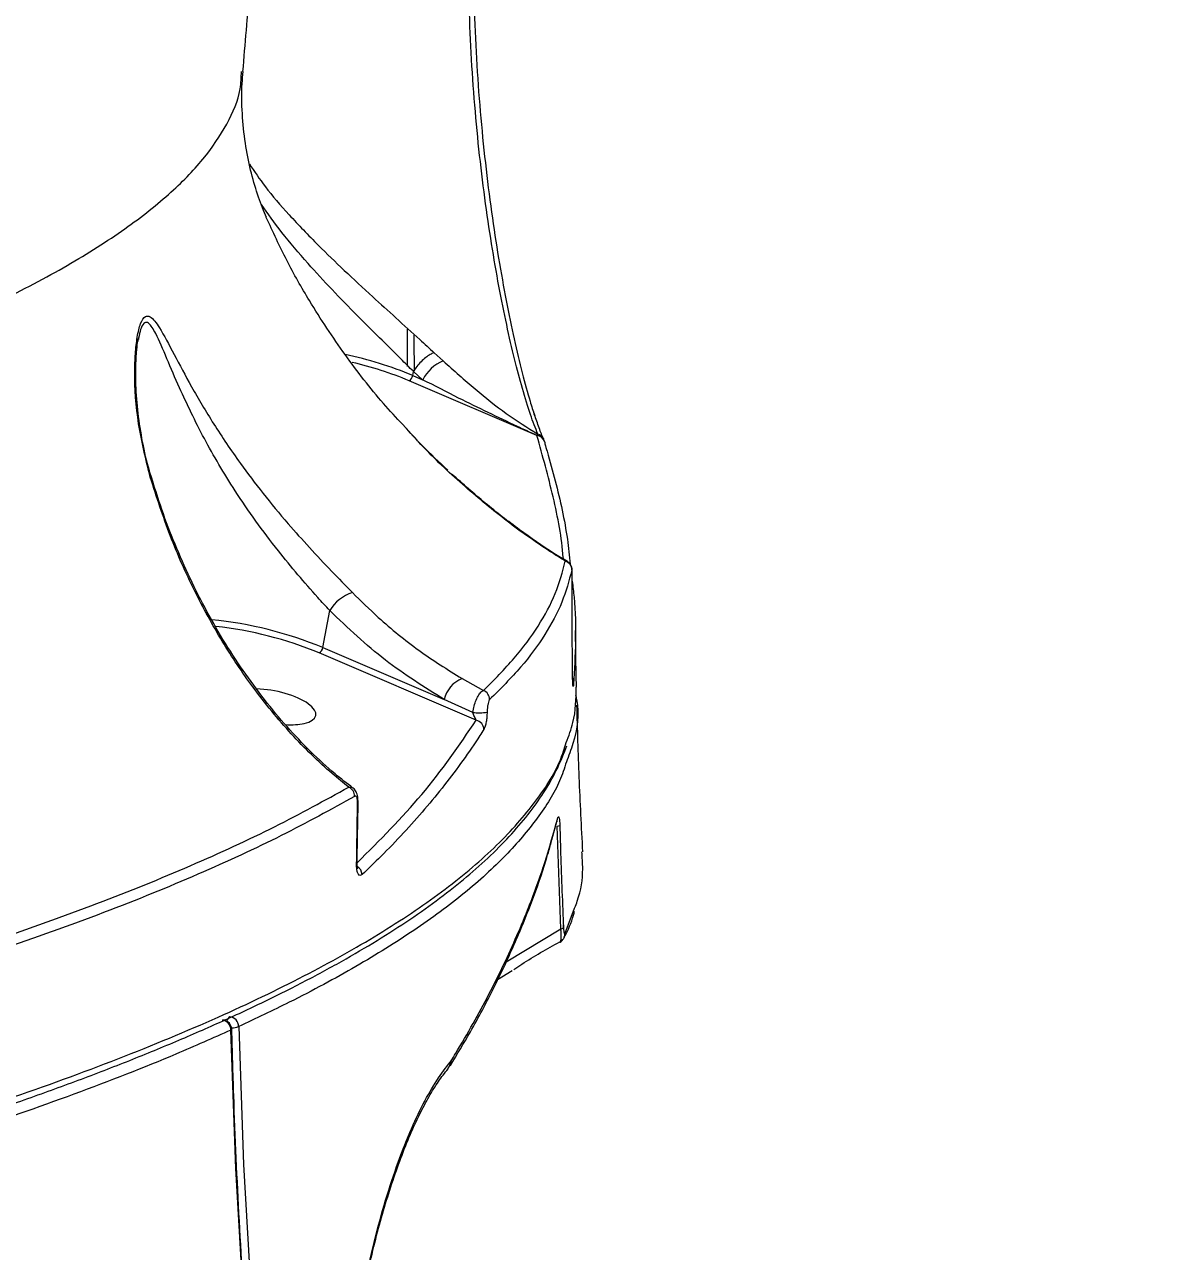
# Model space of a CAD drawing. Header units: millimetres. Extents: x -7720 to 6073, y -7402 to 5433.
# Drawn here: x 1220.7 to 1339.6, y -2355.1 to -2225.9 of the extents above; entities that cross this region are included whole.
import ezdxf

# ---------------------------------------------------------------- set-up
doc = ezdxf.new("R2010")
doc.units = ezdxf.units.MM
for name, color, linetype in [('DIKOM_ОБЪЕКТ', 7, 'Continuous'), ('DIKOM_РАЗМЕР_ЗОНА', 7, 'Continuous'), ('DIKOM_РАЗМЕР_ОБЪЕКТА', 7, 'Continuous')]:
    doc.layers.add(name, color=color, linetype=linetype)
doc.styles.add('style1', font='arial.ttf', dxfattribs={"width": 0.8})
doc.dimstyles.new('1-50', dxfattribs={"dimtxt": 300, "dimasz": 200, "dimexe": 100, "dimexo": 0, "dimgap": 100, "dimtad": 1, "dimtxsty": 'style1', "dimcen": 200, "dimclrd": 7, "dimclre": 7, "dimclrt": 7, "dimadec": 1, "dimazin": 2, "dimtfac": 1, "dimtmove": 0, "dimatfit": 2, "dimfxl": 0, "dimlwd": 25, "dimlwe": 18, "dimarcsym": 0})

# ---------------------------------------------------------------- blocks, each defined once
blk = doc.blocks.new('*D0')
at = {"layer": 'Defpoints', "color": 0, "transparency": 16777216}
for p in [(-1165.04, 3934.07), (-6387.82, -4153.36), (1392.52, -4153.36)]:
    blk.add_point(p, dxfattribs=at)
at = {"layer": 'DIKOM_РАЗМЕР_ОБЪЕКТА', "color": 7, "lineweight": 18, "transparency": 16777216}
for p, q in [((-1165.04, 3934.07), (-6487.82, 3934.07)), ((1392.52, -4153.36), (-6487.82, -4153.36))]:
    blk.add_line(p, q, dxfattribs=at)
at = {"layer": 'DIKOM_РАЗМЕР_ОБЪЕКТА', "color": 7, "lineweight": 25, "transparency": 16777216}
blk.add_line((-6387.82, 3734.07), (-6387.82, -3953.36), dxfattribs=at)
at = {"layer": 'DIKOM_РАЗМЕР_ОБЪЕКТА', "color": 7, "transparency": 16777216}
for points in [[(-6421.16, 3734.07), (-6354.49, 3734.07), (-6387.82, 3934.07)], [(-6421.16, -3953.36), (-6354.49, -3953.36), (-6387.82, -4153.36)]]:
    blk.add_solid(points, dxfattribs=at)
at = {"layer": 'DIKOM_РАЗМЕР_ОБЪЕКТА', "color": 7, "transparency": 16777216, "insert": (-6640.99, -109.65), "char_height": 300, "attachment_point": 5, "rotation": 90, "style": 'style1'}
blk.add_mtext('8100', dxfattribs=at)
blk = doc.blocks.new('*D1')
at = {"layer": 'Defpoints', "color": 0, "transparency": 16777216}
for p in [(-3938.71, 77.29), (4572.68, -275.21), (4572.68, -6577.9)]:
    blk.add_point(p, dxfattribs=at)
at = {"layer": 'DIKOM_РАЗМЕР_ОБЪЕКТА', "color": 7, "lineweight": 18, "transparency": 16777216}
for p, q in [((-3938.71, 77.29), (-3938.71, -6677.9)), ((4572.68, -275.21), (4572.68, -6677.9))]:
    blk.add_line(p, q, dxfattribs=at)
at = {"layer": 'DIKOM_РАЗМЕР_ОБЪЕКТА', "color": 7, "lineweight": 25, "transparency": 16777216}
blk.add_line((-3738.71, -6577.9), (4372.68, -6577.9), dxfattribs=at)
at = {"layer": 'DIKOM_РАЗМЕР_ОБЪЕКТА', "color": 7, "transparency": 16777216}
for points in [[(-3738.71, -6544.56), (-3738.71, -6611.23), (-3938.71, -6577.9)], [(4372.68, -6544.56), (4372.68, -6611.23), (4572.68, -6577.9)]]:
    blk.add_solid(points, dxfattribs=at)
at = {"layer": 'DIKOM_РАЗМЕР_ОБЪЕКТА', "color": 7, "transparency": 16777216, "insert": (316.98, -6324.72), "char_height": 300, "attachment_point": 5, "style": 'style1'}
blk.add_mtext('8500', dxfattribs=at)
blk = doc.blocks.new('*D2')
at = {"layer": 'Defpoints', "color": 0, "transparency": 16777216}
for p in [(-2365.16, 5433.02), (-7269.56, -6016.09), (1800.96, -6016.09)]:
    blk.add_point(p, dxfattribs=at)
at = {"layer": 'DIKOM_РАЗМЕР_ЗОНА', "color": 7, "lineweight": 18, "transparency": 16777216}
for p, q in [((-2365.16, 5433.02), (-7369.56, 5433.02)), ((1800.96, -6016.09), (-7369.56, -6016.09))]:
    blk.add_line(p, q, dxfattribs=at)
at = {"layer": 'DIKOM_РАЗМЕР_ЗОНА', "color": 7, "lineweight": 25, "transparency": 16777216}
blk.add_line((-7269.56, 5233.02), (-7269.56, -5816.09), dxfattribs=at)
at = {"layer": 'DIKOM_РАЗМЕР_ЗОНА', "color": 7, "transparency": 16777216}
for points in [[(-7302.9, 5233.02), (-7236.23, 5233.02), (-7269.56, 5433.02)], [(-7302.9, -5816.09), (-7236.23, -5816.09), (-7269.56, -6016.09)]]:
    blk.add_solid(points, dxfattribs=at)
at = {"layer": 'DIKOM_РАЗМЕР_ЗОНА', "color": 7, "transparency": 16777216, "insert": (-7522.73, -291.53), "char_height": 300, "attachment_point": 5, "rotation": 90, "style": 'style1'}
blk.add_mtext('11500', dxfattribs=at)
blk = doc.blocks.new('*D3')
at = {"layer": 'Defpoints', "color": 0, "transparency": 16777216}
for p in [(-5938.71, -432.44), (6072.68, -1006.94), (6072.68, -7302.44)]:
    blk.add_point(p, dxfattribs=at)
at = {"layer": 'DIKOM_РАЗМЕР_ЗОНА', "color": 7, "lineweight": 18, "transparency": 16777216}
for p, q in [((-5938.71, -432.44), (-5938.71, -7402.44)), ((6072.68, -1006.94), (6072.68, -7402.44))]:
    blk.add_line(p, q, dxfattribs=at)
at = {"layer": 'DIKOM_РАЗМЕР_ЗОНА', "color": 7, "lineweight": 25, "transparency": 16777216}
blk.add_line((-5738.71, -7302.44), (5872.68, -7302.44), dxfattribs=at)
at = {"layer": 'DIKOM_РАЗМЕР_ЗОНА', "color": 7, "transparency": 16777216}
for points in [[(-5738.71, -7269.1), (-5738.71, -7335.77), (-5938.71, -7302.44)], [(5872.68, -7269.1), (5872.68, -7335.77), (6072.68, -7302.44)]]:
    blk.add_solid(points, dxfattribs=at)
at = {"layer": 'DIKOM_РАЗМЕР_ЗОНА', "color": 7, "transparency": 16777216, "insert": (66.98, -7049.26), "char_height": 300, "attachment_point": 5, "style": 'style1'}
blk.add_mtext('12000', dxfattribs=at)

msp = doc.modelspace()

# ---------------------------------------------------------------- linework, layer by layer
at = {"layer": 'DIKOM_ОБЪЕКТ', "color": 7, "linetype": 'Continuous', "lineweight": 15}
for p, q in [((1232.76, -2258.949), (1232.733, -2259.073)), ((1263.884, -2260.495), (1264.821, -2261.346)), ((1274.71, -2269.199), (1261.253, -2263.44)), ((1261.62, -2262.875), (1261.701, -2262.445)), ((1261.62, -2262.875), (1262.67, -2263.324)), ((1261.701, -2262.445), (1261.702, -2262.441)), ((1262.67, -2263.324), (1261.701, -2262.445)), ((1274.691, -2269.185), (1274.8, -2269.049)), ((1274.71, -2269.199), (1274.691, -2269.185)), ((1275.386, -2269.525), (1275.407, -2269.57)), ((1275.495, -2269.816), (1275.492, -2269.807)), ((1234.131, -2273.706), (1234.124, -2273.691)), ((1277.694, -2282.428), (1277.913, -2282.482)), ((1252.15, -2291.537), (1252.878, -2287.636)), ((1252.15, -2291.537), (1264.932, -2297.007)), ((1268.321, -2299.18), (1251.781, -2292.101)), ((1266.813, -2294.796), (1269.064, -2296.044)), ((1267.94, -2298.361), (1264.932, -2297.007)), ((1276.274, -2311.777), (1276.815, -2309.854)), ((1277.217, -2321.156), (1276.828, -2310.341)), ((1277.66, -2321.618), (1278.675, -2318.96)), ((1271.463, -2324.611), (1277.217, -2321.156)), ((1272.079, -2325.556), (1270.568, -2326.507)), ((1265.58, -2335.187), (1265.668, -2335.061)), ((1265.668, -2335.061), (1265.679, -2335.041))]:
    msp.add_line(p, q, dxfattribs=at)
at = {"layer": 'DIKOM_ОБЪЕКТ', "color": 7, "linetype": 'Continuous', "lineweight": 15, "flags": 128}
for points in [[(1261.081, -2261.926), (1261.068, -2259.376), (1261.064, -2258.005)], [(1261.747, -2258.617), (1261.748, -2259.112), (1261.767, -2262.397)], [(1275.495, -2269.816), (1275.521, -2269.925), (1275.532, -2270.088)], [(1276.826, -2309.858), (1276.847, -2309.755), (1276.853, -2309.595)], [(1241.544, -2330.774), (1241.623, -2330.756), (1241.63, -2330.756)], [(1242.48, -2331.811), (1242.542, -2331.774), (1242.566, -2331.736), (1242.566, -2331.73)], [(1315.947, -2612.602), (1309.613, -2600.976), (1303.543, -2589.122), (1297.741, -2577.049), (1292.21, -2564.764), (1286.954, -2552.276), (1281.976, -2539.593), (1277.28, -2526.722), (1272.868, -2513.673), (1268.744, -2500.454), (1264.91, -2487.073), (1261.37, -2473.541), (1258.124, -2459.864), (1255.176, -2446.052), (1252.526, -2432.115), (1250.178, -2418.061), (1248.132, -2403.9), (1246.39, -2389.641), (1244.953, -2375.293), (1243.822, -2360.866), (1242.997, -2346.369), (1242.48, -2331.811)], [(1243.292, -2331.44), (1243.808, -2345.953), (1244.63, -2360.407), (1245.758, -2374.791), (1247.191, -2389.096), (1248.928, -2403.312), (1250.967, -2417.43), (1253.309, -2431.442), (1255.95, -2445.337), (1258.889, -2459.107), (1262.125, -2472.743), (1265.656, -2486.235), (1269.478, -2499.575), (1273.589, -2512.754), (1277.987, -2525.764), (1282.669, -2538.596), (1287.632, -2551.241), (1292.873, -2563.692), (1298.387, -2575.94), (1304.172, -2587.977), (1310.224, -2599.795), (1316.538, -2611.386)], [(1265.325, -2335.883), (1265.343, -2335.865), (1265.37, -2335.835)]]:
    msp.add_lwpolyline(points, dxfattribs=at)
at = {"layer": 'DIKOM_ОБЪЕКТ', "color": 7, "linetype": 'Continuous', "lineweight": 15}
for centre, radius, start, end in [((1246.42, -2299.556), 39.706, 67.49179, 78.23833), ((1246.835, -2298.051), 37.494, 67.38373, 77.05986), ((1266.489, -2265.318), 4.308, 112.78096, 152.42747), ((1260.841, -2262.77), 0.787, 301.64871, 352.36306), ((1274.637, -2270.082), 0.898, 17.619, 86.54088), ((1274.637, -2270.099), 0.903, 18.23006, 85.36939), ((1274.553, -2269.95), 0.935, 27.06353, 74.68424), ((1233.948, -2273.808), 0.212, 33.73316, 79.93494), ((1277.386, -2283.372), 0.992, 0.17114, 71.91469), ((1256.632, -2289.912), 4.39, 108.14685, 148.76181), ((1236.235, -2330.097), 41.716, 67.57163, 84.17935), ((1236.38, -2329.391), 40.345, 67.55868, 83.60082), ((1251.376, -2291.433), 0.782, 301.23873, 352.33642), ((1267.984, -2297.698), 3.129, 111.97778, 167.25066), ((1277.683, -2295.42), 0.884, 1.46628, 23.6545), ((1268.689, -2297.004), 1.031, 359.85187, 68.65537), ((1268.571, -2293.883), 4.522, 261.97395, 281.31717), ((1268.086, -2300.197), 1.044, 3.05115, 76.96285), ((1254.442, -2307.191), 1.064, 359.45468, 65.5482), ((1255.797, -2307.805), 0.0783, 285.58058, 344.0404), ((1276.801, -2309.747), 0.595, 272.61357, 301.93884), ((1255.699, -2314.383), 0.0749, 283.14488, 343.18068), ((1255.216, -2315.501), 1.078, 3.41521, 58.30844), ((1277.174, -2320.598), 0.559, 274.40425, 306.13488), ((1276.704, -2321.668), 0.957, 333.91731, 2.98331), ((1242.814, -2331.022), 0.771, 126.62796, 169.57151), ((1242.241, -2331.448), 1.051, 0.43684, 83.81352), ((1241.429, -2331.818), 1.051, 0.37639, 83.72227), ((1241.567, -2331.754), 1, 14.66236, 86.40531), ((1241.567, -2331.754), 1, 1.42846, 14.66236), ((1242.524, -2329.25), 2.321, 270.63811, 289.32797), ((1264.695, -2335.258), 0.888, 319.52336, 4.62192), ((1264.868, -2335.156), 0.805, 330.00864, 6.76207), ((1264.867, -2335.133), 0.818, 329.5405, 6.45796)]:
    msp.add_arc(centre, radius, start, end, dxfattribs=at)
for start_param, end_param in [(5.5969276, 8.3182121), (5.0799237, 5.5969276)]:
    msp.add_ellipse((1246.899, -2297.774), major_axis=(4.507, -0.913), ratio=0.3657185, start_param=start_param, end_param=end_param, dxfattribs=at)
for points, knots in [([(1243.738, -2230.871), (1243.981, -2227.97), (1244.5, -2221.766), (1245.482, -2212.431), (1246.637, -2202.844), (1247.939, -2193.431), (1249.374, -2184.19), (1250.953, -2175.153), (1252.127, -2168.847), (1252.809, -2165.612), (1252.882, -2165.264)], [0, 0, 0, 0, 0.1258964, 0.2692618, 0.4124077, 0.5553371, 0.6980508, 0.8405582, 0.9828663, 1, 1, 1, 1]), ([(1274.8, -2269.049), (1274.543, -2268.403), (1274.03, -2267.112), (1273.196, -2264.401), (1272.351, -2261.216), (1271.515, -2257.603), (1270.694, -2253.539), (1269.914, -2249.055), (1269.201, -2244.223), (1268.581, -2239.101), (1268.083, -2233.746), (1267.721, -2228.232), (1267.487, -2221.775), (1267.479, -2214.402), (1267.793, -2209.097), (1267.949, -2206.444)], [0, 0, 0, 0, 0.0766085, 0.1532165, 0.2242325, 0.2954741, 0.3664893, 0.437487, 0.5087115, 0.5797104, 0.650699, 0.7219129, 0.7929017, 0.8964502, 1, 1, 1, 1]), ([(1268.476, -2206.162), (1268.352, -2208.116), (1268.105, -2212.022), (1267.995, -2217.954), (1268.067, -2223.807), (1268.311, -2229.517), (1268.71, -2235.12), (1269.252, -2240.539), (1269.908, -2245.713), (1270.654, -2250.577), (1271.464, -2255.055), (1272.31, -2259.113), (1273.157, -2262.65), (1273.88, -2265.331), (1274.294, -2266.602), (1274.452, -2267.084)], [0, 0, 0, 0, 0.083173, 0.1663485, 0.2450478, 0.3239997, 0.4027004, 0.4814656, 0.5604814, 0.6392458, 0.717973, 0.7969516, 0.8756786, 0.9528406, 1, 1, 1, 1]), ([(831.252, -2313.056), (837.642, -2312.897), (850.421, -2312.578), (869.706, -2311.859), (889.033, -2310.965), (909.039, -2309.84), (929.603, -2308.472), (950.638, -2306.845), (971.608, -2304.992), (992.435, -2302.912), (1013.037, -2300.612), (1032.747, -2298.172), (1051.528, -2295.612), (1069.367, -2292.957), (1086.758, -2290.138), (1103.619, -2287.161), (1119.876, -2284.033), (1135.501, -2280.754), (1150.396, -2277.333), (1164.549, -2273.759), (1177.713, -2270.083), (1189.587, -2266.39), (1200.142, -2262.712), (1209.434, -2259.063), (1217.739, -2255.338), (1224.991, -2251.542), (1231.143, -2247.685), (1236.028, -2243.87), (1239.71, -2240.106), (1242.177, -2236.403), (1243.503, -2233.316), (1243.563, -2231.474), (1243.584, -2230.857)], [0, 0, 0, 0, 0.0307563, 0.0615126, 0.092575, 0.1236374, 0.1579762, 0.1923414, 0.2266799, 0.2620306, 0.2974106, 0.3327605, 0.3660191, 0.3993026, 0.4325606, 0.4667785, 0.5010242, 0.5352419, 0.5706973, 0.6061528, 0.6421177, 0.6780824, 0.7118611, 0.7456664, 0.7794456, 0.8142091, 0.8490008, 0.8837647, 0.9169326, 0.9501245, 0.9832927, 1, 1, 1, 1]), ([(1246.214, -2246.224), (1246.181, -2246.154), (1245.847, -2245.446), (1245.253, -2243.797), (1244.51, -2241.262), (1243.945, -2238.395), (1243.641, -2235.31), (1243.583, -2232.739), (1243.732, -2231.283), (1243.775, -2230.866)], [0, 0, 0, 0, 0.018519, 0.1890777, 0.3641451, 0.544879, 0.7316696, 0.9232986, 1, 1, 1, 1]), ([(1244.424, -2240.603), (1244.948, -2241.394), (1246.072, -2243.089), (1248.573, -2245.974), (1251.405, -2248.928), (1254.41, -2251.825), (1257.186, -2254.394), (1259.879, -2256.84), (1262.074, -2258.828), (1263.38, -2260.031), (1263.884, -2260.495)], [0, 0, 0, 0, 0.1387804, 0.2975635, 0.4605947, 0.5886637, 0.7201053, 0.824858, 0.9323825, 1, 1, 1, 1]), ([(1261.702, -2262.441), (1261.702, -2262.441), (1261.245, -2262.035), (1260.1, -2260.822), (1258.085, -2258.888), (1255.635, -2256.431), (1253.072, -2253.805), (1250.366, -2250.862), (1247.79, -2247.838), (1246.373, -2245.837), (1245.681, -2244.859)], [0, 0, 0, 0, 0.0000291, 0.0742129, 0.1966364, 0.3225222, 0.4735416, 0.6285891, 0.8183975, 1, 1, 1, 1]), ([(1260.586, -2268.058), (1259.898, -2267.323), (1257.794, -2265.073), (1254.472, -2260.763), (1251.086, -2255.683), (1248.312, -2250.829), (1246.904, -2247.756), (1246.204, -2246.228)], [0, 0, 0, 0, 0.1262411, 0.3863386, 0.6454544, 0.8237634, 1, 1, 1, 1]), ([(1233.985, -2273.6), (1233.518, -2271.722), (1232.585, -2267.971), (1232.302, -2263.572), (1232.397, -2260.558), (1232.592, -2258.78), (1232.943, -2257.294), (1233.438, -2256.555), (1233.954, -2256.627), (1234.447, -2257.109), (1235.251, -2258.302), (1236.464, -2260.576), (1238.311, -2264.107), (1240.601, -2267.954), (1243.149, -2271.754), (1245.816, -2275.279), (1248.28, -2278.262), (1250.731, -2281.008), (1253.037, -2283.462), (1254.535, -2284.994), (1255.265, -2285.74)], [0, 0, 0, 0, 0.0881051, 0.1760188, 0.2084859, 0.2408592, 0.2743809, 0.3082169, 0.337711, 0.3653219, 0.3930121, 0.4736086, 0.5544943, 0.6404794, 0.7263864, 0.7896529, 0.8528367, 0.9027413, 0.9525839, 1, 1, 1, 1]), ([(1252.878, -2287.636), (1252.459, -2287.175), (1251.346, -2285.954), (1249.5, -2283.844), (1247.285, -2281.148), (1245.044, -2278.181), (1242.968, -2275.138), (1241.18, -2272.24), (1239.117, -2268.561), (1237.294, -2264.766), (1235.707, -2261.046), (1234.81, -2258.906), (1234.186, -2257.781), (1233.799, -2257.306), (1233.393, -2257.214), (1233.112, -2257.64), (1232.896, -2258.217), (1232.821, -2258.623), (1232.76, -2258.949)], [0, 0, 0, 0, 0.0390975, 0.1037499, 0.1702049, 0.2523208, 0.3362033, 0.4106083, 0.4850404, 0.6381633, 0.7340932, 0.8316157, 0.8636252, 0.8962639, 0.9317132, 0.9665128, 0.9731472, 1, 1, 1, 1]), ([(1234.139, -2273.686), (1234.055, -2273.431), (1233.643, -2272.175), (1233.15, -2269.883), (1232.665, -2266.849), (1232.466, -2264.187), (1232.442, -2262.025), (1232.518, -2260.546), (1232.627, -2259.526), (1232.712, -2259.099), (1232.743, -2258.942)], [0, 0, 0, 0, 0.0492725, 0.2431352, 0.4386065, 0.6347167, 0.7654819, 0.8723414, 0.9530315, 1, 1, 1, 1]), ([(1263.884, -2260.495), (1263.864, -2260.5), (1263.739, -2260.528), (1263.452, -2260.655), (1262.99, -2260.975), (1262.5, -2261.418), (1262.039, -2261.931), (1261.814, -2262.271), (1261.702, -2262.441)], [0, 0, 0, 0, 0.0350493, 0.21786606, 0.41340567, 0.6089192, 0.80445764, 1, 1, 1, 1]), ([(1264.821, -2261.346), (1265.96, -2262.355), (1268.238, -2264.375), (1271.473, -2266.966), (1273.687, -2268.352), (1274.8, -2269.049)], [0, 0, 0, 0, 0.33174016, 0.66384582, 1, 1, 1, 1]), ([(1274.691, -2269.185), (1274.012, -2268.875), (1271.263, -2267.618), (1267.288, -2265.686), (1263.936, -2263.972), (1262.67, -2263.324)], [0, 0, 0, 0, 0.169507, 0.6863146, 1, 1, 1, 1]), ([(1275.389, -2269.524), (1275.376, -2269.496), (1275.219, -2269.159), (1274.883, -2268.278), (1274.548, -2267.277), (1274.382, -2266.781)], [0, 0, 0, 0, 0.0445464, 0.5265187, 1, 1, 1, 1]), ([(1277.694, -2282.428), (1277.151, -2282.088), (1275.085, -2280.796), (1271.537, -2278.283), (1267.1, -2274.613), (1263.431, -2271.231), (1261.309, -2268.864), (1260.586, -2268.058)], [0, 0, 0, 0, 0.0916232, 0.3485257, 0.6054173, 0.8655112, 1, 1, 1, 1]), ([(1265.327, -2272.864), (1264.415, -2272.01), (1262.857, -2270.551), (1261.358, -2268.904), (1260.737, -2268.222)], [0, 0, 0, 0, 0.5857465, 1, 1, 1, 1]), ([(1277.49, -2282.217), (1277.487, -2282.165), (1277.337, -2280.014), (1276.499, -2275.681), (1275.307, -2271.36), (1274.71, -2269.199)], [0, 0, 0, 0, 0.0121312, 0.506065, 1, 1, 1, 1]), ([(1275.493, -2269.811), (1275.489, -2269.797), (1275.466, -2269.719), (1275.433, -2269.638), (1275.405, -2269.571)], [0, 0, 0, 0, 0.1690854, 1, 1, 1, 1]), ([(1275.532, -2270.088), (1275.612, -2270.347), (1276.009, -2271.645), (1276.923, -2275.006), (1277.822, -2278.982), (1278.122, -2281.878), (1278.213, -2282.752)], [0, 0, 0, 0, 0.0607445, 0.3037236, 0.7897478, 1, 1, 1, 1]), ([(1254.882, -2306.223), (1254.302, -2305.756), (1252.232, -2304.092), (1248.794, -2300.729), (1244.92, -2296.029), (1241.515, -2290.942), (1238.592, -2285.613), (1236, -2279.853), (1234.654, -2275.674), (1233.985, -2273.6)], [0, 0, 0, 0, 0.06727886, 0.23976752, 0.41222289, 0.55966216, 0.7075101, 0.85476274, 1, 1, 1, 1]), ([(1255.331, -2306.321), (1254.7, -2305.835), (1253.185, -2304.671), (1250.862, -2302.51), (1248.377, -2299.904), (1246.003, -2297.055), (1243.749, -2293.989), (1241.642, -2290.744), (1239.706, -2287.348), (1237.955, -2283.845), (1236.398, -2280.247), (1235.118, -2276.874), (1234.441, -2274.651), (1234.152, -2273.7)], [0, 0, 0, 0, 0.0724465, 0.1737952, 0.2741533, 0.3735582, 0.4720851, 0.5697556, 0.6643335, 0.7566554, 0.8467842, 0.9344727, 1, 1, 1, 1]), ([(1277.917, -2282.475), (1277.438, -2282.19), (1275.74, -2281.182), (1272.849, -2279.137), (1269.264, -2276.389), (1266.927, -2274.311), (1265.767, -2273.28)], [0, 0, 0, 0, 0.11540465, 0.40934981, 0.70667096, 1, 1, 1, 1]), ([(1269.064, -2296.044), (1270.195, -2294.915), (1272.458, -2292.658), (1274.933, -2289.254), (1276.786, -2285.841), (1277.392, -2283.566), (1277.694, -2282.428)], [0, 0, 0, 0, 0.2491212, 0.4982423, 0.7491207, 1, 1, 1, 1]), ([(1278.423, -2283.84), (1278.423, -2283.797), (1278.423, -2283.664), (1278.418, -2283.474), (1278.41, -2283.315), (1278.394, -2283.175), (1278.351, -2282.994), (1278.256, -2282.788), (1278.111, -2282.594), (1277.972, -2282.512), (1277.914, -2282.478)], [0, 0, 0, 0, 0.0700145, 0.2179595, 0.3881922, 0.5196098, 0.6157264, 0.741205, 0.8921708, 1, 1, 1, 1]), ([(1278.379, -2283.369), (1278.077, -2284.5), (1277.473, -2286.763), (1275.626, -2290.174), (1273.145, -2293.591), (1270.861, -2295.868), (1269.72, -2297.007)], [0, 0, 0, 0, 0.2491218, 0.4982426, 0.7491214, 1, 1, 1, 1]), ([(1278.422, -2283.938), (1278.422, -2283.874), (1278.422, -2283.74), (1278.419, -2283.56), (1278.413, -2283.418), (1278.4, -2283.304), (1278.387, -2283.342), (1278.379, -2283.369)], [0, 0, 0, 0, 0.1211947, 0.2522827, 0.4115751, 0.5993442, 1, 1, 1, 1]), ([(1278.466, -2294.739), (1278.458, -2294.079), (1278.421, -2290.777), (1278.41, -2287.177), (1278.421, -2284.24), (1278.422, -2283.938)], [0, 0, 0, 0, 0.1831635, 0.9158799, 1, 1, 1, 1]), ([(1278.42, -2284.538), (1278.49, -2285.095), (1278.756, -2287.215), (1278.817, -2290.839), (1278.65, -2293.877), (1278.566, -2295.397)], [0, 0, 0, 0, 0.15131493, 0.5754865, 1, 1, 1, 1]), ([(1255.265, -2285.74), (1256.168, -2286.625), (1258.408, -2288.821), (1262.248, -2291.935), (1265.285, -2293.838), (1266.813, -2294.796)], [0, 0, 0, 0, 0.2512803, 0.6234781, 1, 1, 1, 1]), ([(1264.932, -2297.007), (1262.833, -2295.696), (1258.593, -2293.046), (1254.796, -2289.451), (1252.878, -2287.636)], [0, 0, 0, 0, 0.4948116, 1, 1, 1, 1]), ([(1278.866, -2295.703), (1278.84, -2294.615), (1278.792, -2292.619), (1278.78, -2290.642), (1278.774, -2289.741)], [0, 0, 0, 0, 0.5447069, 1, 1, 1, 1]), ([(1277.784, -2301.539), (1278.055, -2300.834), (1278.803, -2298.883), (1278.825, -2296.943), (1278.839, -2295.703)], [0, 0, 0, 0, 0.3609837, 1, 1, 1, 1]), ([(1278.566, -2295.397), (1278.553, -2295.515), (1278.535, -2295.684), (1278.505, -2295.606), (1278.487, -2295.429), (1278.474, -2295.152), (1278.468, -2294.918), (1278.466, -2294.776), (1278.466, -2294.739)], [0, 0, 0, 0, 0.40299935, 0.57332251, 0.74513306, 0.85336079, 0.96173601, 1, 1, 1, 1]), ([(1278.493, -2295.431), (1278.493, -2295.429), (1278.492, -2295.423), (1278.485, -2295.339), (1278.476, -2295.162), (1278.469, -2294.936), (1278.467, -2294.784), (1278.467, -2294.732)], [0, 0, 0, 0, 0.1217277, 0.3249496, 0.5932929, 0.8620588, 1, 1, 1, 1]), ([(1267.94, -2298.361), (1267.985, -2298.133), (1268.074, -2297.678), (1268.306, -2297.028), (1268.579, -2296.493), (1268.847, -2296.155), (1269.001, -2296.076), (1269.064, -2296.044)], [0, 0, 0, 0, 0.209791, 0.4194162, 0.6334343, 0.8501745, 1, 1, 1, 1]), ([(1269.72, -2297.007), (1269.707, -2297.022), (1269.664, -2297.072), (1269.595, -2297.257), (1269.526, -2297.57), (1269.476, -2297.936), (1269.465, -2298.19), (1269.459, -2298.317)], [0, 0, 0, 0, 0.1043373, 0.3453604, 0.5759411, 0.7877156, 1, 1, 1, 1]), ([(1278.767, -2296.492), (1278.806, -2296.666), (1279.189, -2298.369), (1278.88, -2300.737), (1278.047, -2302.931), (1277.802, -2303.577)], [0, 0, 0, 0, 0.0743041, 0.727175, 1, 1, 1, 1]), ([(1268.321, -2299.18), (1268.287, -2299.126), (1268.223, -2299.024), (1268.12, -2298.812), (1268.024, -2298.595), (1267.967, -2298.436), (1267.94, -2298.361)], [0, 0, 0, 0, 0.29513, 0.5579544, 0.7907073, 1, 1, 1, 1]), ([(1269.459, -2298.317), (1269.45, -2298.5), (1269.434, -2298.865), (1269.363, -2299.386), (1269.262, -2299.861), (1269.175, -2300.044), (1269.128, -2300.141)], [0, 0, 0, 0, 0.23221402, 0.46401126, 0.71401634, 1, 1, 1, 1]), ([(1279.544, -2313.026), (1279.402, -2310.417), (1279.124, -2305.314), (1278.986, -2300.136), (1278.918, -2297.604)], [0, 0, 0, 0, 0.5111098, 1, 1, 1, 1]), ([(1255.779, -2314.187), (1258.144, -2311.822), (1262.974, -2306.993), (1266.514, -2301.82), (1268.321, -2299.18)], [0, 0, 0, 0, 0.4896876, 1, 1, 1, 1]), ([(1269.128, -2300.141), (1268.986, -2300.361), (1268.279, -2301.462), (1266.329, -2304.298), (1262.967, -2308.572), (1259.304, -2312.547), (1256.956, -2314.8), (1256.293, -2315.437)], [0, 0, 0, 0, 0.04137273, 0.2068702, 0.53814969, 0.86943, 1, 1, 1, 1]), ([(759.713, -2386.455), (764.171, -2386.555), (776.182, -2386.822), (795.978, -2387.052), (819.079, -2387.082), (842.532, -2386.856), (866.262, -2386.369), (890.195, -2385.616), (913.802, -2384.613), (937.01, -2383.368), (959.756, -2381.898), (982.411, -2380.177), (1004.891, -2378.201), (1027.111, -2375.971), (1048.581, -2373.536), (1069.247, -2370.909), (1089.07, -2368.107), (1108.374, -2365.085), (1127.068, -2361.842), (1145.07, -2358.387), (1161.984, -2354.795), (1177.777, -2351.081), (1192.443, -2347.263), (1206.22, -2343.28), (1219.02, -2339.137), (1230.775, -2334.846), (1241.225, -2330.501), (1250.365, -2326.119), (1258.221, -2321.717), (1264.913, -2317.221), (1270.392, -2312.644), (1274.52, -2308.002), (1276.939, -2304.294), (1277.599, -2302.143), (1277.784, -2301.539)], [0, 0, 0, 0, 0.0187785, 0.0505891, 0.0824241, 0.1142347, 0.1469693, 0.1797306, 0.2124651, 0.2442758, 0.2761108, 0.3079214, 0.3406561, 0.3734173, 0.4061519, 0.4379621, 0.4697968, 0.501607, 0.5343411, 0.567102, 0.5998361, 0.6316467, 0.6634815, 0.6952921, 0.7280264, 0.7607876, 0.793522, 0.8253324, 0.8571673, 0.8889778, 0.9217122, 0.9544733, 0.9872077, 1, 1, 1, 1]), ([(1193.076, -2347.743), (1193.424, -2347.649), (1196.116, -2346.92), (1200.911, -2345.526), (1207.439, -2343.561), (1213.681, -2341.565), (1219.669, -2339.54), (1225.397, -2337.485), (1230.868, -2335.399), (1236.084, -2333.281), (1241.037, -2331.133), (1245.713, -2328.963), (1250.09, -2326.777), (1254.158, -2324.581), (1257.915, -2322.375), (1261.365, -2320.158), (1264.51, -2317.927), (1267.348, -2315.681), (1269.883, -2313.419), (1272.111, -2311.139), (1274.033, -2308.839), (1275.64, -2306.52), (1276.948, -2304.199), (1277.552, -2302.645), (1277.851, -2301.877)], [0, 0, 0, 0, 0.00696148, 0.05396314, 0.10091941, 0.14788545, 0.19490042, 0.24201564, 0.28928602, 0.33676676, 0.38451084, 0.43232267, 0.48000217, 0.52747526, 0.57479815, 0.62202607, 0.66921171, 0.71640404, 0.76363772, 0.81094365, 0.85834406, 0.90584219, 0.95342104, 1, 1, 1, 1]), ([(1277.802, -2303.577), (1277.59, -2304.239), (1276.961, -2306.211), (1274.857, -2309.499), (1271.548, -2313.443), (1267.203, -2317.385), (1261.939, -2321.284), (1255.768, -2325.12), (1249.528, -2328.496), (1245.096, -2330.588), (1243.292, -2331.44)], [0, 0, 0, 0, 0.0704551, 0.2098841, 0.3493133, 0.4900636, 0.6308137, 0.7680203, 0.9055374, 1, 1, 1, 1]), ([(1217.528, -2322.403), (1221.212, -2321.105), (1228.58, -2318.509), (1238.379, -2314.494), (1247.312, -2310.404), (1252.359, -2307.616), (1254.882, -2306.223)], [0, 0, 0, 0, 0.2486156, 0.4972305, 0.7486158, 1, 1, 1, 1]), ([(1255.506, -2307.201), (1253.006, -2308.582), (1248.007, -2311.342), (1239.109, -2315.425), (1229.274, -2319.462), (1221.814, -2322.091), (1218.083, -2323.405)], [0, 0, 0, 0, 0.2486168, 0.4972329, 0.7486164, 1, 1, 1, 1]), ([(1254.882, -2306.223), (1255.011, -2306.211), (1255.174, -2306.197), (1255.285, -2306.322), (1255.308, -2306.348)], [0, 0, 0, 0, 0.7962224, 1, 1, 1, 1]), ([(1255.865, -2307.825), (1255.863, -2307.622), (1255.86, -2307.217), (1255.684, -2306.741), (1255.482, -2306.42), (1255.33, -2306.341), (1255.322, -2306.337)], [0, 0, 0, 0, 0.3490257, 0.6941216, 0.9836762, 1, 1, 1, 1]), ([(1255.818, -2307.88), (1255.818, -2307.822), (1255.818, -2307.674), (1255.79, -2307.448), (1255.725, -2307.261), (1255.626, -2307.161), (1255.548, -2307.187), (1255.506, -2307.201)], [0, 0, 0, 0, 0.1207364, 0.3075406, 0.5229583, 0.737465, 1, 1, 1, 1]), ([(1255.716, -2314.456), (1255.723, -2313.799), (1255.747, -2311.604), (1255.788, -2309.414), (1255.818, -2307.88)], [0, 0, 0, 0, 0.29962614, 1, 1, 1, 1]), ([(1255.777, -2314.405), (1255.784, -2313.399), (1255.8, -2311.202), (1255.86, -2309.015), (1255.893, -2307.83)], [0, 0, 0, 0, 0.4576809, 1, 1, 1, 1]), ([(1265.679, -2335.041), (1265.839, -2334.78), (1266.635, -2333.47), (1268.601, -2330.08), (1271.291, -2324.911), (1273.742, -2319.268), (1275.595, -2314.161), (1276.434, -2311.118), (1276.853, -2309.595)], [0, 0, 0, 0, 0.02998864, 0.14994678, 0.38989483, 0.63016559, 0.81500884, 1, 1, 1, 1]), ([(1276.825, -2309.87), (1276.831, -2309.844), (1276.84, -2309.809), (1276.836, -2309.821), (1276.835, -2309.824)], [0, 0, 0, 0, 0.7654883, 1, 1, 1, 1]), ([(1276.853, -2309.595), (1276.892, -2309.477), (1276.947, -2309.308), (1277.023, -2309.385), (1277.067, -2309.562), (1277.097, -2309.839), (1277.11, -2310.073), (1277.114, -2310.214), (1277.116, -2310.251)], [0, 0, 0, 0, 0.403008, 0.5733109, 0.7451219, 0.8533633, 0.9617289, 1, 1, 1, 1]), ([(1277.116, -2310.251), (1277.134, -2310.912), (1277.224, -2314.213), (1277.358, -2317.812), (1277.49, -2320.747), (1277.504, -2321.05)], [0, 0, 0, 0, 0.1831615, 0.9158749, 1, 1, 1, 1]), ([(1265.584, -2335.553), (1266.301, -2334.368), (1267.951, -2331.64), (1270.18, -2327.414), (1272.337, -2322.866), (1274.17, -2318.359), (1275.489, -2314.659), (1276.082, -2312.482), (1276.274, -2311.777)], [0, 0, 0, 0, 0.14590933, 0.33594476, 0.52622718, 0.71693625, 0.90825042, 1, 1, 1, 1]), ([(1278.675, -2318.96), (1278.773, -2318.713), (1279.321, -2317.333), (1279.612, -2315.354), (1279.482, -2313.63), (1279.437, -2313.031)], [0, 0, 0, 0, 0.1244773, 0.6954896, 1, 1, 1, 1]), ([(1256.293, -2315.437), (1256.209, -2315.491), (1256.071, -2315.579), (1255.891, -2315.434), (1255.778, -2315.161), (1255.721, -2314.805), (1255.717, -2314.56), (1255.716, -2314.456)], [0, 0, 0, 0, 0.3038856, 0.5023355, 0.7017258, 0.873322, 1, 1, 1, 1]), ([(1255.812, -2314.842), (1255.813, -2314.842), (1255.813, -2314.845), (1255.799, -2314.795), (1255.781, -2314.682), (1255.77, -2314.546), (1255.772, -2314.442), (1255.773, -2314.402)], [0, 0, 0, 0, 0.115132, 0.3372848, 0.5607555, 0.8266773, 1, 1, 1, 1]), ([(1277.562, -2322.088), (1277.571, -2322.072), (1278.008, -2321.288), (1278.385, -2320.359), (1278.632, -2319.442), (1278.67, -2319.303)], [0, 0, 0, 0, 0.0166129, 0.8513779, 1, 1, 1, 1]), ([(1277.111, -2322.531), (1277.133, -2322.526), (1277.209, -2322.511), (1277.271, -2322.213), (1277.28, -2321.715), (1277.236, -2321.326), (1277.217, -2321.156)], [0, 0, 0, 0, 0.1430144, 0.4831161, 0.77437, 1, 1, 1, 1]), ([(1277.507, -2320.993), (1277.506, -2320.968), (1277.503, -2320.896), (1277.503, -2320.823), (1277.502, -2320.776)], [0, 0, 0, 0, 0.3398794, 1, 1, 1, 1]), ([(1277.504, -2321.05), (1277.507, -2321.114), (1277.515, -2321.247), (1277.535, -2321.427), (1277.562, -2321.569), (1277.607, -2321.683), (1277.639, -2321.644), (1277.66, -2321.618)], [0, 0, 0, 0, 0.1212638, 0.2523134, 0.4116096, 0.5993628, 1, 1, 1, 1]), ([(1272.257, -2325.42), (1272.537, -2325.233), (1274.13, -2324.169), (1275.763, -2323.27), (1277.109, -2322.529)], [0, 0, 0, 0, 0.1759097, 1, 1, 1, 1]), ([(1277.117, -2322.557), (1277.129, -2322.553), (1277.227, -2322.516), (1277.363, -2322.383), (1277.498, -2322.219), (1277.542, -2322.127), (1277.558, -2322.093)], [0, 0, 0, 0, 0.0522223, 0.4451223, 0.7987939, 1, 1, 1, 1]), ([(1242.48, -2331.811), (1240.574, -2332.657), (1235.44, -2334.935), (1226.11, -2338.58), (1214.244, -2342.71), (1201.149, -2346.77), (1186.838, -2350.744), (1171.328, -2354.615), (1154.961, -2358.299), (1137.814, -2361.787), (1119.977, -2365.076), (1101.161, -2368.217), (1081.39, -2371.196), (1060.711, -2373.996), (1039.578, -2376.557), (1018.075, -2378.874), (996.292, -2380.951), (973.874, -2382.821), (950.872, -2384.468), (927.355, -2385.882), (903.838, -2387.03), (880.405, -2387.916), (857.131, -2388.547), (833.638, -2388.934), (809.999, -2389.064), (786.295, -2388.931), (763.046, -2388.538), (740.324, -2387.892), (718.184, -2387.007), (696.264, -2385.867), (674.653, -2384.465), (653.434, -2382.801), (633.938, -2380.991), (616.109, -2379.081), (599.86, -2377.112), (584.159, -2374.974), (569.057, -2372.671), (554.714, -2370.226), (541.198, -2367.654), (529.791, -2365.254), (523.06, -2363.67), (520.319, -2363.026)], [0, 0, 0, 0, 0.0156523, 0.0421681, 0.0687044, 0.0952203, 0.1225064, 0.1498146, 0.1771007, 0.2036166, 0.230153, 0.2566687, 0.2839548, 0.3112631, 0.3385492, 0.3650651, 0.3916014, 0.4181172, 0.4454033, 0.4727116, 0.4999977, 0.5265135, 0.5530498, 0.5795657, 0.6068517, 0.63416, 0.661446, 0.6879619, 0.7144981, 0.7410139, 0.7683, 0.7956083, 0.8228943, 0.8459724, 0.8690775, 0.8921825, 0.9155066, 0.9388307, 0.9615639, 0.9843486, 1, 1, 1, 1]), ([(1315.969, -2612.297), (1314.943, -2610.455), (1311.968, -2605.11), (1307.209, -2596.117), (1301.765, -2585.258), (1296.547, -2574.218), (1291.554, -2563.003), (1286.789, -2551.621), (1282.255, -2540.076), (1277.954, -2528.376), (1273.889, -2516.526), (1270.063, -2504.534), (1266.476, -2492.406), (1263.131, -2480.148), (1260.03, -2467.766), (1257.174, -2455.269), (1254.565, -2442.662), (1252.205, -2429.953), (1250.095, -2417.147), (1248.236, -2404.253), (1246.628, -2391.278), (1245.274, -2378.227), (1244.172, -2365.109), (1243.327, -2351.931), (1242.82, -2340.796), (1242.632, -2334.051), (1242.566, -2331.73)], [0, 0, 0, 0, 0.0228166, 0.0662017, 0.1095869, 0.1529712, 0.1963555, 0.2397394, 0.2831229, 0.3265066, 0.3698892, 0.4132717, 0.4566543, 0.5000367, 0.543419, 0.5868007, 0.6301821, 0.6735639, 0.7169461, 0.7603273, 0.8037086, 0.8470897, 0.8904714, 0.9338526, 0.9772336, 1, 1, 1, 1]), ([(1255.11, -2399.137), (1254.879, -2397.187), (1254.418, -2393.287), (1254.105, -2387.359), (1254.063, -2381.506), (1254.281, -2375.792), (1254.74, -2370.181), (1255.433, -2364.749), (1256.324, -2359.56), (1257.387, -2354.679), (1258.597, -2350.18), (1259.917, -2346.107), (1261.306, -2342.527), (1262.73, -2339.504), (1264.163, -2336.989), (1265.108, -2335.787), (1265.58, -2335.187)], [0, 0, 0, 0, 0.0751083, 0.1502169, 0.2212842, 0.2925773, 0.3636468, 0.4347714, 0.506124, 0.5772488, 0.6483395, 0.7196579, 0.7907519, 0.8604285, 0.930318, 1, 1, 1, 1]), ([(1256.012, -2361.876), (1256.21, -2360.791), (1256.616, -2358.56), (1257.33, -2355.367), (1258.121, -2352.258), (1258.98, -2349.316), (1259.894, -2346.559), (1260.854, -2344.014), (1261.843, -2341.712), (1262.847, -2339.675), (1263.844, -2337.943), (1264.69, -2336.673), (1265.178, -2336.109), (1265.355, -2335.905)], [0, 0, 0, 0, 0.0877286, 0.1804192, 0.2739647, 0.3687288, 0.4645221, 0.5610515, 0.6579744, 0.7547724, 0.850938, 0.9459925, 1, 1, 1, 1])]:
    msp.add_open_spline(points, degree=3, knots=knots, dxfattribs=at)

# ---------------------------------------------------------------- dimensions: what is measured, and where the dimension line sits
at = {"layer": 'DIKOM_РАЗМЕР_ЗОНА'}
dim = msp.add_linear_dim(base=(-7269.562, -6016.09), p1=(-2365.162, 5433.022), p2=(1800.959, -6016.09), angle=90, text='11500', dimstyle='1-50', dxfattribs=at)
dim.commit()
dim.dimension.update_dxf_attribs({"geometry": '*D2', "text_midpoint": (-7269.562, -291.534), "dimtype": 160})
dim = msp.add_linear_dim(base=(6072.676, -7302.437), p1=(-5938.714, -432.437), p2=(6072.676, -1006.937), text='12000', dimstyle='1-50', dxfattribs=at)
dim.commit()
dim.dimension.update_dxf_attribs({"geometry": '*D3', "text_midpoint": (66.981, -7302.437), "dimtype": 160})
at = {"layer": 'DIKOM_РАЗМЕР_ОБЪЕКТА'}
dim = msp.add_linear_dim(base=(-6387.822, -4153.364), p1=(-1165.044, 3934.068), p2=(1392.523, -4153.364), angle=90, text='8100', dimstyle='1-50', dxfattribs=at)
dim.commit()
dim.dimension.update_dxf_attribs({"geometry": '*D0', "text_midpoint": (-6387.822, -109.648), "dimtype": 160})
dim = msp.add_linear_dim(base=(4572.676, -6577.897), p1=(-3938.714, 77.288), p2=(4572.676, -275.211), text='8500', dimstyle='1-50', dxfattribs=at)
dim.commit()
dim.dimension.update_dxf_attribs({"geometry": '*D1', "text_midpoint": (316.981, -6577.897), "dimtype": 160})

doc.saveas('drawing.dxf')
